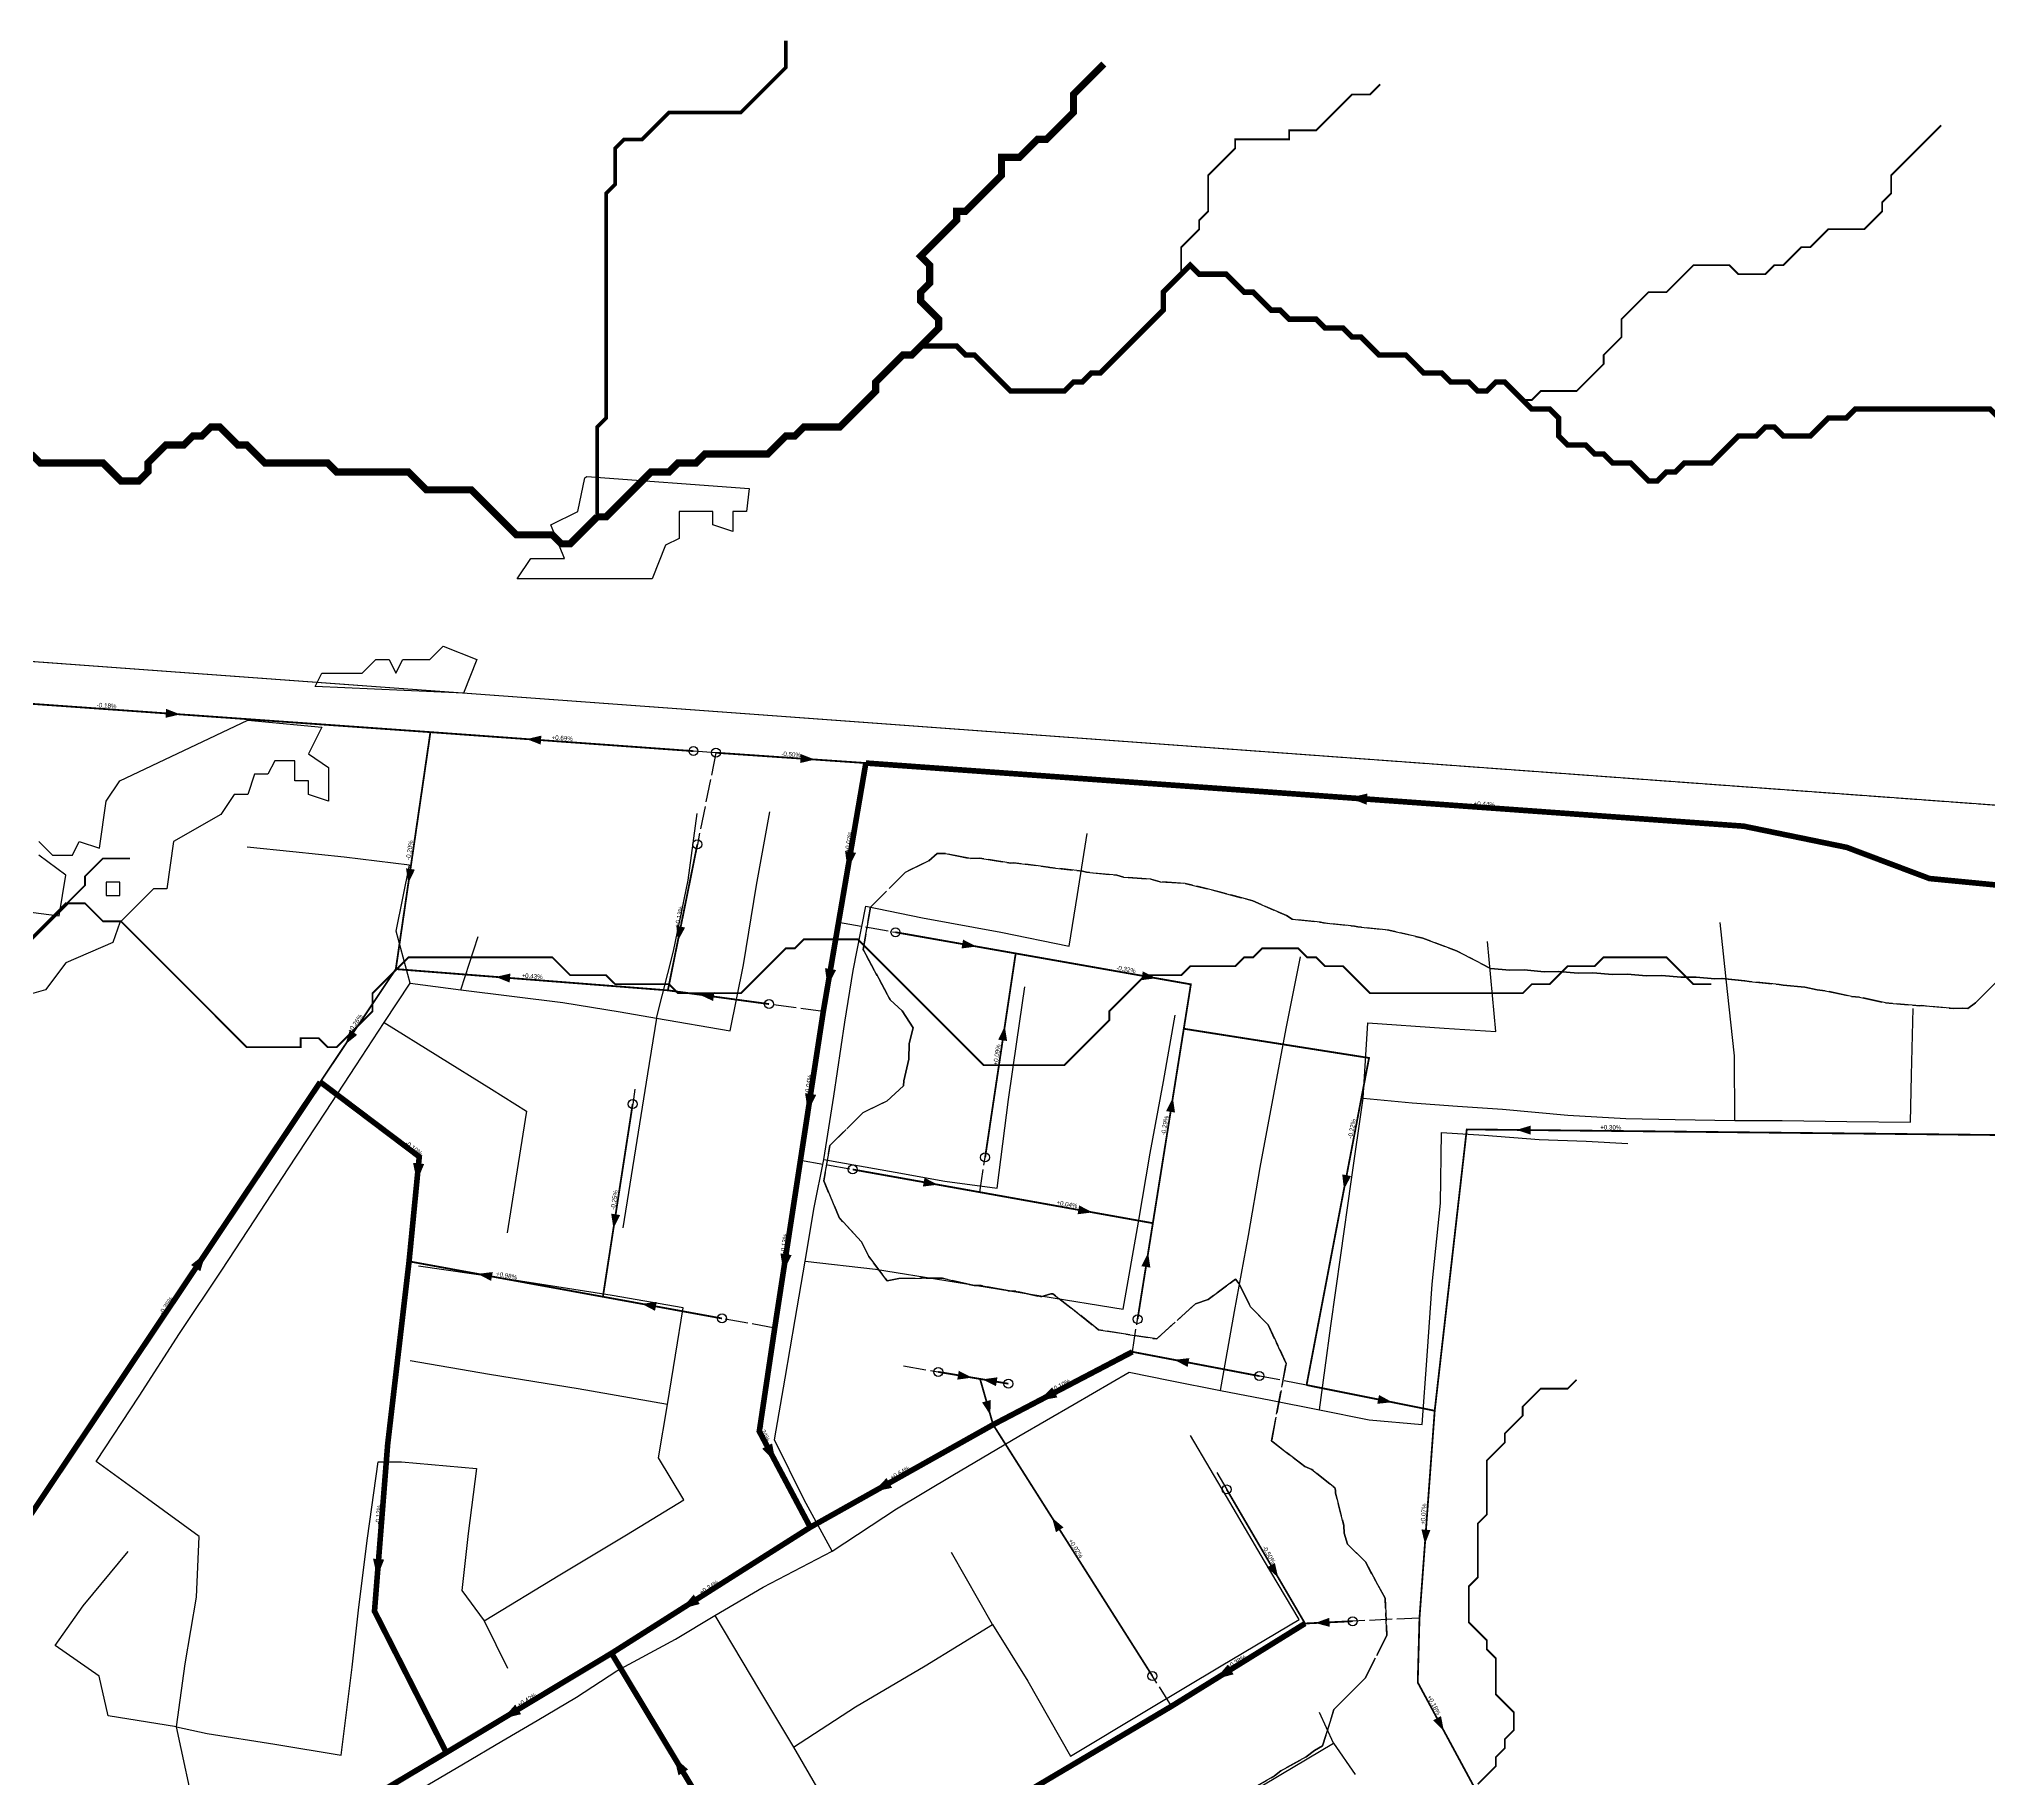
# Model space of a CAD drawing. Header units: metres. Extents: x 442821 to 452274, y 2561971 to 2571293.
# Drawn here: x 446015 to 446883, y 2567151 to 2567925 of the extents above; entities that cross this region are included whole.
import ezdxf
from ezdxf.enums import TextEntityAlignment as Align

# ---------------------------------------------------------------- set-up
doc = ezdxf.new("R2010")
doc.units = ezdxf.units.M
doc.header["$LTSCALE"] = 8
doc.linetypes.add('DASHDOT', pattern=[3.556, 2.54, -0.508, 0, -0.508])
doc.linetypes.add('DASHED', pattern=[1.524, 1.27, -0.254])
for name, color, linetype in [('A_ARROWS', 7, 'Continuous'), ('A_BRANCH', 7, 'Continuous'), ('A_BUILT_2006', 252, 'Continuous'), ('A_CATCHMENTS', 7, 'Continuous'), ('A_ENVELOPE', 3, 'Continuous'), ('A_GRADIENT', 8, 'Continuous'), ('A_HEAD_GAP', 8, 'Continuous'), ('A_HEADS', 8, 'Continuous'), ('A_LATERAL', 7, 'Continuous'), ('A_STREAMS', 5, 'Continuous'), ('A_SUBMAIN', 7, 'Continuous'), ('A_WADI', 4, 'Continuous')]:
    doc.layers.add(name, color=color, linetype=linetype)

msp = doc.modelspace()

# ---------------------------------------------------------------- linework, layer by layer
at = {"layer": 'A_ARROWS', "color": 1}
for points in [[(446077.72, 2567624.64), (446071.19, 2567623.1), (446071.47, 2567627.09)], [(446231.98, 2567613.64), (446238.5, 2567615.17), (446238.22, 2567611.19)], [(446360.26, 2567604.53), (446353.74, 2567602.97), (446354.02, 2567606.96)], [(446598.15, 2567587.49), (446606.31, 2567589.41), (446605.95, 2567584.42)], [(446179.3, 2567549.48), (446178.25, 2567556.1), (446182.21, 2567555.52)], [(446374.85, 2567555.53), (446373.74, 2567563.84), (446378.67, 2567562.99)], [(446299.3, 2567523.86), (446298.61, 2567530.52), (446302.53, 2567529.73)], [(446218.18, 2567507.76), (446224.72, 2567509.26), (446224.41, 2567505.27)], [(446365.91, 2567503.35), (446364.8, 2567511.66), (446369.73, 2567510.82)], [(446308.91, 2567499.87), (446315.52, 2567500.99), (446314.99, 2567497.03)], [(446151.31, 2567477.75), (446153.21, 2567484.18), (446156.53, 2567481.96)], [(446357.19, 2567447.73), (446355.93, 2567456.02), (446360.87, 2567455.26)], [(446183.1, 2567416.76), (446181.39, 2567424.97), (446186.36, 2567424.48)], [(446270.61, 2567395.72), (446269.61, 2567402.35), (446273.57, 2567401.74)], [(446089.07, 2567384.77), (446086.7, 2567376.73), (446082.55, 2567379.51)], [(446346.24, 2567376.39), (446344.98, 2567384.67), (446349.93, 2567383.92)], [(446210.2, 2567375.54), (446216.86, 2567376.36), (446216.14, 2567372.42)], [(446283.2, 2567362.22), (446289.85, 2567363.04), (446289.13, 2567359.1)], [(446430.32, 2567329.37), (446423.68, 2567328.46), (446424.34, 2567332.41)], [(446520.33, 2567337.28), (446526.99, 2567338.04), (446526.24, 2567334.12)], [(446434.94, 2567328.59), (446441.58, 2567329.5), (446440.92, 2567325.55)], [(446460.01, 2567319.06), (446465.94, 2567324.99), (446468.26, 2567320.56)], [(446438.41, 2567312.71), (446434.73, 2567318.32), (446438.58, 2567319.41)], [(446342.78, 2567291.83), (446336.82, 2567297.72), (446341.24, 2567300.07)], [(446386.44, 2567278.57), (446392.19, 2567284.66), (446394.64, 2567280.3)], [(446465.88, 2567267.01), (446470.99, 2567262.68), (446467.62, 2567260.54)], [(446165.43, 2567240.58), (446163.57, 2567248.75), (446168.55, 2567248.36)], [(446566.58, 2567240.31), (446561.63, 2567244.83), (446565.08, 2567246.85)], [(446300.93, 2567226.41), (446306.35, 2567232.8), (446309.02, 2567228.58)], [(446583, 2567220.12), (446589.3, 2567222.42), (446589.49, 2567218.42)], [(446538.61, 2567195.17), (446544.09, 2567201.51), (446546.72, 2567197.26)], [(446221.34, 2567177.54), (446226.91, 2567183.81), (446229.49, 2567179.52)], [(446297.58, 2567160.45), (446303.85, 2567154.89), (446299.57, 2567152.31)]]:
    msp.add_solid(points, dxfattribs=at)
at = {"layer": 'A_ARROWS', "color": 2}
for points in [[(446432.22, 2567521.29), (446425.57, 2567520.43), (446426.27, 2567524.37)], [(446512.25, 2567507.17), (446505.6, 2567506.31), (446506.29, 2567510.25)], [(446444.84, 2567485.85), (446445.87, 2567479.22), (446441.91, 2567479.82)], [(446519.66, 2567454.01), (446520.63, 2567447.38), (446516.68, 2567448.01)], [(446672.6, 2567439.64), (446679.02, 2567441.57), (446678.98, 2567437.57)], [(446415.04, 2567415.26), (446408.38, 2567414.42), (446409.09, 2567418.35)], [(446595.84, 2567413.18), (446595.07, 2567419.84), (446599, 2567419.09)], [(446483.9, 2567402.93), (446477.25, 2567402.09), (446477.95, 2567406.03)], [(446508.67, 2567384.98), (446509.64, 2567378.34), (446505.69, 2567378.97)], [(446617.34, 2567318.41), (446610.68, 2567317.71), (446611.46, 2567321.63)], [(446631.89, 2567255.26), (446630.36, 2567261.79), (446634.35, 2567261.5)], [(446640.32, 2567172.11), (446635.52, 2567176.79), (446639.04, 2567178.69)]]:
    msp.add_solid(points, dxfattribs=at)
at = {"layer": 'A_BRANCH', "color": 1, "const_width": 0.8}
for points in [[(446306.24, 2567608.28), (446189.12, 2567616.73)], [(446339.92, 2567495.66), (446294.84, 2567501.78)], [(446558.17, 2567330.06), (446501.65, 2567340.84)]]:
    msp.add_lwpolyline(points, dxfattribs=at)
at = {"layer": 'A_BRANCH', "color": 1, "linetype": 'DASHED', "const_width": 0.8}
for points in [[(446307.97, 2567566.77), (446294.84, 2567501.78)], [(446318.95, 2567355.7), (446265.92, 2567365.37)], [(446510.59, 2567196.47), (446439.64, 2567308.41)], [(446599.73, 2567220.92), (446578.51, 2567219.9)]]:
    msp.add_lwpolyline(points, dxfattribs=at)
at = {"layer": 'A_BRANCH', "color": 2, "linetype": 'DASHED', "const_width": 0.8}
for points in [[(446396.18, 2567527.65), (446449.69, 2567518.21)], [(446436.09, 2567427.42), (446449.69, 2567518.21)], [(446377.11, 2567422.04), (446433.76, 2567411.91)]]:
    msp.add_lwpolyline(points, dxfattribs=at)
at = {"layer": 'A_BRANCH', "color": 2, "const_width": 0.8}
msp.add_lwpolyline([(446503.96, 2567355.38), (446510.76, 2567398.12)], dxfattribs=at)
at = {"layer": 'A_BUILT_2006', "color": 252}
for points in [[(446303.89, 2567550.79), (446307.87, 2567580.55)], [(446334.23, 2567548.63), (446340.29, 2567581.19)], [(446127.89, 2567563.4), (446107.52, 2567565.5)], [(446477.25, 2567544.39), (446481.57, 2567571.67)], [(446150.78, 2567561.05), (446127.89, 2567563.4)], [(446179.85, 2567557.5), (446150.78, 2567561.05)], [(446173.85, 2567528.16), (446179.85, 2567557.5)], [(446297.39, 2567519.23), (446303.89, 2567550.79)], [(446328.51, 2567513.15), (446334.23, 2567548.63)], [(446377.36, 2567510.59), (446382.93, 2567539.26)], [(446382.93, 2567539.26), (446408.24, 2567534.12)], [(446473.47, 2567521.49), (446477.25, 2567544.39)], [(446408.24, 2567534.12), (446443.04, 2567527.61)], [(446766.63, 2567501.26), (446763.31, 2567531.95)], [(446180.08, 2567504.99), (446173.85, 2567528.16)], [(446202.62, 2567502.04), (446210.43, 2567525.74)], [(446443.04, 2567527.61), (446473.47, 2567521.49)], [(446663.48, 2567483.44), (446659.7, 2567523.49)], [(446289.78, 2567489.44), (446297.39, 2567519.23)], [(446322.57, 2567483.77), (446328.51, 2567513.15)], [(446570.13, 2567484.8), (446576.46, 2567516.63)], [(446168.57, 2567487.46), (446180.08, 2567504.99)], [(446180.08, 2567504.99), (446202.62, 2567502.04)], [(446373.58, 2567487.68), (446377.36, 2567510.59)], [(446202.62, 2567502.04), (446248.07, 2567496.39)], [(446248.07, 2567496.39), (446273.59, 2567492.25)], [(446450.19, 2567478.84), (446453.78, 2567503.34)], [(446769.74, 2567472.59), (446766.63, 2567501.26)], [(446155.89, 2567468.14), (446168.57, 2567487.46)], [(446168.57, 2567487.46), (446192.46, 2567472.6)], [(446273.59, 2567492.25), (446289.78, 2567489.44)], [(446289.78, 2567489.44), (446285.8, 2567464.56)], [(446289.78, 2567489.44), (446322.57, 2567483.77)], [(446368.67, 2567454.73), (446373.58, 2567487.68)], [(446515.46, 2567461.14), (446520.68, 2567490.7)], [(446604.36, 2567453.84), (446606.43, 2567487.34)], [(446606.43, 2567487.34), (446640.47, 2567485.01)], [(446848.54, 2567463.99), (446849.31, 2567493.67)], [(446446.42, 2567453.16), (446450.19, 2567478.84)], [(446564.69, 2567455.34), (446570.13, 2567484.8)], [(446640.47, 2567485.01), (446663.48, 2567483.44)], [(446192.46, 2567472.6), (446216.36, 2567457.75)], [(446769.82, 2567443.84), (446769.74, 2567472.59)], [(446142.37, 2567447.56), (446155.89, 2567468.14)], [(446285.8, 2567464.56), (446281.05, 2567434.9)], [(446509.53, 2567429.28), (446515.46, 2567461.14)], [(446848, 2567443.13), (446848.54, 2567463.99)], [(446216.36, 2567457.75), (446231.96, 2567448.05)], [(446364.33, 2567426.41), (446368.67, 2567454.73)], [(446441.47, 2567413.73), (446446.42, 2567453.16)], [(446558.61, 2567422.86), (446564.69, 2567455.34)], [(446599.12, 2567416.48), (446604.36, 2567453.84)], [(446604.36, 2567453.84), (446626.25, 2567451.64)], [(446626.25, 2567451.64), (446646.36, 2567450.17)], [(446125.81, 2567422.33), (446142.37, 2567447.56)], [(446231.96, 2567448.05), (446227.17, 2567418.12)], [(446646.36, 2567450.17), (446666.37, 2567448.94)], [(446666.37, 2567448.94), (446695.53, 2567446.23)], [(446695.53, 2567446.23), (446721.36, 2567444.72)], [(446721.36, 2567444.72), (446743.27, 2567444.29)], [(446743.27, 2567444.29), (446769.82, 2567443.84)], [(446769.82, 2567443.84), (446790.95, 2567443.76)], [(446790.95, 2567443.76), (446819.67, 2567443.44)], [(446819.67, 2567443.44), (446848, 2567443.13)], [(446281.05, 2567434.9), (446274.83, 2567396.09)], [(446638.89, 2567406.99), (446639.27, 2567438.5)], [(446639.27, 2567438.5), (446658.23, 2567437.36)], [(446658.23, 2567437.36), (446682.7, 2567435.41)], [(446682.7, 2567435.41), (446703.72, 2567434.65)], [(446703.72, 2567434.65), (446722.25, 2567433.57)], [(446359.98, 2567405.13), (446364.33, 2567426.41)], [(446364.33, 2567426.41), (446395.98, 2567420.79)], [(446504.44, 2567398.57), (446509.53, 2567429.28)], [(446110.94, 2567399.67), (446125.81, 2567422.33)], [(446227.17, 2567418.12), (446223.28, 2567393.89)], [(446395.98, 2567420.79), (446418.16, 2567416.86)], [(446418.16, 2567416.86), (446441.47, 2567413.73)], [(446553.41, 2567392.69), (446558.61, 2567422.86)], [(446594.46, 2567383.91), (446599.12, 2567416.48)], [(446096.23, 2567377.26), (446110.94, 2567399.67)], [(446356.04, 2567381.22), (446359.98, 2567405.13)], [(446635.16, 2567370.99), (446638.89, 2567406.99)], [(446497.61, 2567359.83), (446504.44, 2567398.57)], [(446547.12, 2567358.83), (446553.41, 2567392.69)], [(446589.93, 2567352.48), (446594.46, 2567383.91)], [(446077.38, 2567348.98), (446096.23, 2567377.26)], [(446219.8, 2567373.79), (446183.87, 2567379.03)], [(446245.42, 2567369.73), (446219.8, 2567373.79)], [(446351.57, 2567355.29), (446356.04, 2567381.22)], [(446356.04, 2567381.22), (446387.26, 2567377.7)], [(446387.26, 2567377.7), (446418.59, 2567372.63)], [(446270.01, 2567365.95), (446245.42, 2567369.73)], [(446301.61, 2567360.49), (446270.01, 2567365.95)], [(446418.59, 2567372.63), (446460.84, 2567365.79)], [(446460.84, 2567365.79), (446497.61, 2567359.83)], [(446632.89, 2567339.1), (446635.16, 2567370.99)], [(446298.21, 2567339.42), (446301.61, 2567360.49)], [(446540.93, 2567323.69), (446547.12, 2567358.83)], [(446059.4, 2567321.17), (446077.38, 2567348.98)], [(446347.06, 2567329.19), (446351.57, 2567355.29)], [(446584.99, 2567315.07), (446589.93, 2567352.48)], [(446294.67, 2567317.47), (446298.21, 2567339.42)], [(446630.63, 2567308.44), (446632.89, 2567339.1)], [(446215.42, 2567330.82), (446180.17, 2567336.78)], [(446254.9, 2567324.4), (446215.42, 2567330.82)], [(446475.67, 2567317.52), (446500.19, 2567331.74)], [(446500.19, 2567331.74), (446518.47, 2567328.13)], [(446294.67, 2567317.47), (446254.9, 2567324.4)], [(446342.32, 2567301.7), (446347.06, 2567329.19)], [(446518.47, 2567328.13), (446540.93, 2567323.69)], [(446540.93, 2567323.69), (446563.29, 2567319.27)], [(446040.24, 2567292.09), (446059.4, 2567321.17)], [(446290.68, 2567293.63), (446294.67, 2567317.47)], [(446451.08, 2567303.25), (446475.67, 2567317.52)], [(446563.29, 2567319.27), (446584.99, 2567315.07)], [(446584.99, 2567315.07), (446607.07, 2567310.62)], [(446607.07, 2567310.62), (446630.63, 2567308.44)], [(446355.51, 2567274.91), (446342.32, 2567301.7)], [(446421.69, 2567285.92), (446451.08, 2567303.25)], [(446545.01, 2567273.98), (446527.57, 2567303.55)], [(446063.18, 2567275.39), (446040.24, 2567292.09)], [(446161.07, 2567257.82), (446165.81, 2567291.81)], [(446165.81, 2567291.81), (446176.21, 2567291.81)], [(446176.21, 2567291.81), (446209.66, 2567288.86)], [(446209.66, 2567288.86), (446206, 2567259.91)], [(446301.93, 2567274.89), (446290.68, 2567293.63)], [(446396.62, 2567270.95), (446421.69, 2567285.92)], [(446086.11, 2567258.68), (446063.18, 2567275.39)], [(446276.42, 2567259.35), (446301.93, 2567274.89)], [(446367.98, 2567252.03), (446355.51, 2567274.91)], [(446367.98, 2567252.03), (446396.62, 2567270.95)], [(446560.42, 2567247.72), (446545.01, 2567273.98)], [(446034.5, 2567227.82), (446054.57, 2567251.92)], [(446085, 2567231.68), (446086.11, 2567258.68)], [(446157.3, 2567227.13), (446161.07, 2567257.82)], [(446206, 2567259.91), (446203.17, 2567234.55)], [(446246.76, 2567241.6), (446276.42, 2567259.35)], [(446337.26, 2567236.1), (446367.98, 2567252.03)], [(446439.42, 2567219.43), (446421.05, 2567251.44)], [(446575.83, 2567221.72), (446560.42, 2567247.72)], [(446203.17, 2567234.55), (446213.06, 2567221.02)], [(446213.06, 2567221.02), (446246.76, 2567241.6)], [(446315.81, 2567223.43), (446337.26, 2567236.1)], [(446022.1, 2567210.07), (446034.5, 2567227.82)], [(446079.94, 2567201.95), (446085, 2567231.68)], [(446154.26, 2567200.51), (446157.3, 2567227.13)], [(446213.06, 2567221.02), (446223.41, 2567200.01)], [(446298.25, 2567212.92), (446315.81, 2567223.43)], [(446315.81, 2567223.43), (446335.58, 2567190.04)], [(446409.33, 2567201.1), (446439.42, 2567219.43)], [(446439.42, 2567219.43), (446455.05, 2567194.24)], [(446541.11, 2567201.01), (446575.83, 2567221.72)], [(446041.61, 2567196.43), (446022.1, 2567210.07)], [(446272.05, 2567198.87), (446298.25, 2567212.92)], [(446076.11, 2567173.87), (446079.94, 2567201.95)], [(446149.36, 2567161.34), (446154.26, 2567200.51)], [(446378.34, 2567182.86), (446409.33, 2567201.1)], [(446507.86, 2567181.18), (446541.11, 2567201.01)], [(446045.63, 2567178.72), (446041.61, 2567196.43)], [(446254.15, 2567187.06), (446272.05, 2567198.87)], [(446455.05, 2567194.24), (446474.07, 2567160.88)], [(446236.64, 2567176.73), (446254.15, 2567187.06)], [(446335.58, 2567190.04), (446350.7, 2567164.88)], [(446350.7, 2567164.88), (446378.34, 2567182.86)], [(446076.11, 2567173.87), (446045.63, 2567178.72)], [(446084.79, 2567133.27), (446076.11, 2567173.87)], [(446076.11, 2567173.87), (446089.76, 2567170.99)], [(446220.91, 2567167.45), (446236.64, 2567176.73)], [(446474.07, 2567160.88), (446507.86, 2567181.18)], [(446591.16, 2567166.64), (446584.99, 2567180.28)], [(446089.76, 2567170.99), (446119.84, 2567166.12)], [(446119.84, 2567166.12), (446149.36, 2567161.34)], [(446203.8, 2567157.36), (446220.91, 2567167.45)], [(446567.68, 2567152.66), (446591.16, 2567166.64)], [(446591.16, 2567166.64), (446600.81, 2567152.64)], [(446182.92, 2567145.04), (446203.8, 2567157.36)], [(446350.7, 2567164.88), (446366.38, 2567138.05)], [(446549.32, 2567141.73), (446567.68, 2567152.66)]]:
    msp.add_lwpolyline(points, dxfattribs=at)
at = {"layer": 'A_CATCHMENTS', "color": 1, "linetype": 'DASHED'}
for points in [[(443922.94, 2562555.55), (443114.8, 2564922.91), (443209.88, 2566349.03), (444250.94, 2566757.85), (444822.46, 2567173.82), (445231.12, 2567163.27), (445231.12, 2567163.27), (445237.14, 2567172.34), (445244.51, 2567184.42), (445254.96, 2567200.18), (445266.23, 2567215.96), (445278.34, 2567231.76), (445291.28, 2567247.57), (445305.05, 2567263.4), (445319.65, 2567279.24), (445363.42, 2567324.2), (445388.2, 2567348.51), (445356.01, 2567395.87), (445444.13, 2567418.61), (445577.23, 2567680.07), (447425.06, 2567544.86)], [(446887.84, 2567507.11), (446876.96, 2567496.18), (446873.61, 2567493.69), (446871.17, 2567493.91), (446867.36, 2567493.72), (446853.11, 2567494.96), (446852.16, 2567494.91), (446836.96, 2567496.22), (446825.39, 2567498.76), (446821.77, 2567499.08), (446810.09, 2567501.62), (446806.59, 2567501.94), (446801.04, 2567503.13), (446791.4, 2567504.03), (446789.63, 2567504.41), (446776.2, 2567505.66), (446774.32, 2567506.05), (446764.01, 2567507.01), (446761, 2567506.95), (446752.64, 2567507.71), (446745.79, 2567507.58), (446737.31, 2567508.34), (446730.58, 2567508.2), (446721.99, 2567508.97), (446715.37, 2567508.83), (446706.67, 2567509.6), (446700.16, 2567509.46), (446691.35, 2567510.23), (446684.95, 2567510.09), (446676.03, 2567510.86), (446669.74, 2567510.72), (446661.13, 2567511.45), (446660.72, 2567511.72), (446645.91, 2567519.41), (446630.94, 2567525.04), (446615.83, 2567528.63), (446602.07, 2567530.02), (446600.59, 2567530.37), (446586.71, 2567531.78), (446585.35, 2567532.11), (446572.81, 2567533.4), (446570.19, 2567535.03), (446555.3, 2567541.63), (446540.32, 2567545.63), (446540.22, 2567545.67), (446525.12, 2567549.4), (446514.09, 2567550.13), (446509.89, 2567551.24), (446497.67, 2567552.22), (446494.65, 2567553.07), (446481.25, 2567554.32), (446479.41, 2567554.87), (446464.83, 2567556.45), (446464.17, 2567556.66), (446448.94, 2567558.53), (446447.59, 2567558.44), (446433.72, 2567560.64), (446429.56, 2567560.48), (446418.5, 2567562.66), (446414.74, 2567562.64), (446410.98, 2567559.4), (446400.58, 2567554.37), (446385.08, 2567538.8), (446381.77, 2567520.02), (446393.84, 2567497.51), (446399.19, 2567492.62), (446404.07, 2567485.04), (446402.33, 2567478.05), (446402.08, 2567471.19), (446399.85, 2567461.49), (446399.81, 2567459.33), (446392.3, 2567452.49), (446381.72, 2567447.34), (446367.02, 2567432.65), (446364.21, 2567416.96), (446371.14, 2567400.59), (446381.09, 2567389.85), (446384.24, 2567383.27), (446392.53, 2567372.4), (446397.66, 2567373.53), (446417.16, 2567373.61), (446431.27, 2567370.34), (446434.27, 2567370.34), (446446.94, 2567367.93), (446449.71, 2567367.83), (446460.84, 2567365.31), (446465.4, 2567366.64), (446466.25, 2567366.72), (446486.63, 2567350.68), (446512.5, 2567346.57), (446529.7, 2567362.24), (446535.37, 2567364.13), (446547.56, 2567373.17), (446549.17, 2567371.11), (446554.28, 2567360.86), (446562.07, 2567352.92), (446570.13, 2567335.65), (446563.56, 2567301.18), (446578.37, 2567289.85), (446581.55, 2567288.46), (446591.74, 2567280.35), (446592.01, 2567279.21), (446592.07, 2567277.85), (446595.83, 2567263.46), (446595.99, 2567260.13), (446597.45, 2567255.19), (446605.38, 2567247.3), (446614.14, 2567231.2), (446614.94, 2567214.54), (446605.23, 2567195.52), (446591.37, 2567181.65), (446586.36, 2567165.39), (446582.68, 2567163.41), (446579, 2567160.5), (446567.78, 2567154.28), (446564.99, 2567152.03), (446552.88, 2567145.14)]]:
    msp.add_lwpolyline(points, dxfattribs=at)
at = {"layer": 'A_CATCHMENTS', "color": 2, "linetype": 'DASHED'}
msp.add_lwpolyline([(446552.88, 2567145.14), (446564.99, 2567152.03), (446567.78, 2567154.28), (446579, 2567160.5), (446582.68, 2567163.41), (446586.36, 2567165.39), (446591.37, 2567181.65), (446605.23, 2567195.52), (446614.94, 2567214.54), (446614.14, 2567231.2), (446605.38, 2567247.3), (446597.45, 2567255.19), (446595.99, 2567260.13), (446595.83, 2567263.46), (446592.07, 2567277.85), (446592.01, 2567279.21), (446591.74, 2567280.35), (446581.55, 2567288.46), (446578.37, 2567289.85), (446563.56, 2567301.18), (446570.13, 2567335.65), (446562.07, 2567352.92), (446554.28, 2567360.86), (446549.17, 2567371.11), (446547.56, 2567373.17), (446535.37, 2567364.13), (446529.7, 2567362.24), (446512.5, 2567346.57), (446486.63, 2567350.68), (446466.25, 2567366.72), (446465.4, 2567366.64), (446460.84, 2567365.31), (446449.71, 2567367.83), (446446.94, 2567367.93), (446434.27, 2567370.34), (446431.27, 2567370.34), (446417.16, 2567373.61), (446397.66, 2567373.53), (446392.53, 2567372.4), (446384.24, 2567383.27), (446381.09, 2567389.85), (446371.14, 2567400.59), (446364.21, 2567416.96), (446367.02, 2567432.65), (446381.72, 2567447.34), (446392.3, 2567452.49), (446399.81, 2567459.33), (446399.85, 2567461.49), (446402.08, 2567471.19), (446402.33, 2567478.05), (446404.07, 2567485.04), (446399.19, 2567492.62), (446393.84, 2567497.51), (446381.77, 2567520.02), (446385.08, 2567538.8), (446400.58, 2567554.37), (446410.98, 2567559.4), (446414.74, 2567562.64), (446418.5, 2567562.66), (446429.56, 2567560.48), (446433.72, 2567560.64), (446447.59, 2567558.44), (446448.94, 2567558.53), (446464.17, 2567556.66), (446464.83, 2567556.45), (446479.41, 2567554.87), (446481.25, 2567554.32), (446494.65, 2567553.07), (446497.67, 2567552.22), (446509.89, 2567551.24), (446514.09, 2567550.13), (446525.12, 2567549.4), (446540.22, 2567545.67), (446540.32, 2567545.63), (446555.3, 2567541.63), (446570.19, 2567535.03), (446572.81, 2567533.4), (446585.35, 2567532.11), (446586.71, 2567531.78), (446600.59, 2567530.37), (446602.07, 2567530.02), (446615.83, 2567528.63), (446630.94, 2567525.04), (446645.91, 2567519.41), (446660.72, 2567511.72), (446661.13, 2567511.45), (446669.74, 2567510.72), (446676.03, 2567510.86), (446684.95, 2567510.09), (446691.35, 2567510.23), (446700.16, 2567509.46), (446706.67, 2567509.6), (446715.37, 2567508.83), (446721.99, 2567508.97), (446730.58, 2567508.2), (446737.31, 2567508.34), (446745.79, 2567507.58), (446752.64, 2567507.71), (446761, 2567506.95), (446764.01, 2567507.01), (446774.32, 2567506.05), (446776.2, 2567505.66), (446789.63, 2567504.41), (446791.4, 2567504.03), (446801.04, 2567503.13), (446806.59, 2567501.94), (446810.09, 2567501.62), (446821.77, 2567499.08), (446825.39, 2567498.76), (446836.96, 2567496.22), (446852.16, 2567494.91), (446853.11, 2567494.96), (446867.36, 2567493.72), (446871.17, 2567493.91), (446873.61, 2567493.69), (446876.96, 2567496.18), (446887.84, 2567507.11)], dxfattribs=at)
at = {"layer": 'A_ENVELOPE', "color": 3}
msp.add_lwpolyline([(443922.94, 2562555.55), (443114.8, 2564922.91), (443209.88, 2566349.03), (444250.94, 2566757.85), (445002.03, 2567304.52), (445444.13, 2567418.61), (445577.23, 2567680.07), (447477.54, 2567541.02)], dxfattribs=at)
at = {"layer": 'A_HEAD_GAP', "color": 8, "linetype": 'DASHED'}
for points in [[(446316.21, 2567607.56), (446306.24, 2567608.28)], [(446316.21, 2567607.56), (446307.97, 2567566.77)], [(446370.84, 2567532.12), (446396.18, 2567527.65)], [(446364.04, 2567492.39), (446339.92, 2567495.66)], [(446280.19, 2567457.74), (446279.17, 2567451.13)], [(446353.88, 2567426.2), (446377.11, 2567422.04)], [(446433.76, 2567411.91), (446436.09, 2567427.42)], [(446342.41, 2567351.42), (446318.95, 2567355.7)], [(446501.65, 2567340.84), (446503.96, 2567355.38)], [(446399.68, 2567334.54), (446415.2, 2567331.92)], [(446579.2, 2567326.05), (446558.17, 2567330.06)], [(446539.27, 2567287.05), (446543.65, 2567279.56)], [(446629.47, 2567222.34), (446599.73, 2567220.92)], [(446519.09, 2567183.07), (446510.59, 2567196.47)]]:
    msp.add_lwpolyline(points, dxfattribs=at)
at = {"layer": 'A_HEADS', "color": 1}
for centre in [(446306.24, 2567608.28), (446316.21, 2567607.56), (446307.97, 2567566.77), (446339.92, 2567495.66), (446279.17, 2567451.13), (446318.95, 2567355.7), (446415.2, 2567331.92), (446558.17, 2567330.06), (446446.47, 2567326.64), (446543.65, 2567279.56), (446599.73, 2567220.92), (446510.59, 2567196.47)]:
    msp.add_circle(centre, 2, dxfattribs=at)
at = {"layer": 'A_HEADS', "color": 2}
for centre in [(446396.18, 2567527.65), (446436.09, 2567427.42), (446377.11, 2567422.04), (446503.96, 2567355.38)]:
    msp.add_circle(centre, 2, dxfattribs=at)
at = {"layer": 'A_LATERAL', "color": 1, "linetype": 'DASHDOT', "const_width": 0.8}
for points in [[(445900.63, 2567637.21), (446189.12, 2567616.73)], [(446189.12, 2567616.73), (446173.72, 2567511.24)], [(446316.21, 2567607.56), (446382.98, 2567602.97)], [(446279.17, 2567451.13), (446265.92, 2567365.37)], [(446415.2, 2567331.92), (446433.83, 2567328.78)], [(446543.65, 2567279.56), (446578.51, 2567219.9)]]:
    msp.add_lwpolyline(points, dxfattribs=at)
at = {"layer": 'A_LATERAL', "color": 2, "linetype": 'DASHDOT', "const_width": 0.8}
for points in [[(446449.69, 2567518.21), (446527.68, 2567504.45), (446524.54, 2567484.69)], [(446510.76, 2567398.12), (446524.54, 2567484.69)], [(446524.54, 2567484.69), (446607.01, 2567471.68), (446579.2, 2567326.05)], [(446579.2, 2567326.05), (446636.24, 2567314.62)]]:
    msp.add_lwpolyline(points, dxfattribs=at)
at = {"layer": 'A_LATERAL', "color": 1, "linetype": 'DASHED', "const_width": 0.8}
for points in [[(446173.72, 2567511.24), (446140.08, 2567460.97)], [(446294.84, 2567501.78), (446173.72, 2567511.24)], [(446433.83, 2567328.78), (446439.64, 2567308.41)]]:
    msp.add_lwpolyline(points, dxfattribs=at)
at = {"layer": 'A_LATERAL', "color": 2, "linetype": 'DASHED', "const_width": 0.8}
for points in [[(446904.8, 2567437.18), (446650.52, 2567439.87), (446636.24, 2567314.62)], [(446433.76, 2567411.91), (446510.76, 2567398.12)], [(446636.24, 2567314.62), (446629.47, 2567222.34)], [(446629.47, 2567222.34), (446628.69, 2567193.66), (446653.99, 2567146.78)]]:
    msp.add_lwpolyline(points, dxfattribs=at)
at = {"layer": 'A_LATERAL', "color": 1, "const_width": 0.8}
for points in [[(446265.92, 2567365.37), (446179.62, 2567381.12)], [(446446.47, 2567326.64), (446433.83, 2567328.78)]]:
    msp.add_lwpolyline(points, dxfattribs=at)
at = {"layer": 'A_STREAMS', "color": 5}
for points, const_width in [([(446347.39, 2567924.52), (446347.39, 2567920.64), (446347.39, 2567916.64), (446347.39, 2567912.64), (446343.39, 2567908.64), (446339.38, 2567904.64), (446335.38, 2567900.64), (446331.38, 2567896.64), (446327.38, 2567892.63), (446323.38, 2567892.63), (446319.38, 2567892.63), (446315.38, 2567892.63), (446311.38, 2567892.63), (446307.38, 2567892.63), (446303.38, 2567892.63), (446299.38, 2567892.63), (446295.38, 2567892.63), (446291.38, 2567888.63), (446287.38, 2567884.63), (446283.38, 2567880.63), (446279.38, 2567880.63), (446275.38, 2567880.63), (446271.38, 2567876.63), (446271.38, 2567872.63), (446271.38, 2567868.63), (446271.38, 2567864.62), (446271.38, 2567860.62), (446267.37, 2567856.62), (446267.37, 2567852.62), (446267.37, 2567848.62), (446267.37, 2567844.62), (446267.37, 2567840.62), (446267.37, 2567836.62), (446267.37, 2567832.61), (446267.37, 2567828.61), (446267.37, 2567824.61), (446267.37, 2567820.61), (446267.37, 2567816.61), (446267.37, 2567812.61), (446267.37, 2567808.61), (446267.37, 2567804.6), (446267.37, 2567800.6), (446267.37, 2567796.6), (446267.37, 2567792.6), (446267.37, 2567788.6), (446267.37, 2567784.6), (446267.37, 2567780.6), (446267.37, 2567776.59), (446267.37, 2567772.59), (446267.37, 2567768.59), (446267.37, 2567764.59), (446267.37, 2567760.59), (446267.37, 2567756.59), (446263.37, 2567752.59), (446263.37, 2567748.58), (446263.37, 2567744.58), (446263.37, 2567740.58), (446263.37, 2567736.58), (446263.37, 2567732.58), (446263.37, 2567728.58), (446263.37, 2567724.58), (446263.37, 2567720.57), (446263.37, 2567716.57), (446263.37, 2567712.57)], 1.6), ([(446488.93, 2567914.16), (446487.4, 2567912.64), (446483.4, 2567908.64), (446479.4, 2567904.64), (446475.4, 2567900.64), (446475.4, 2567896.64), (446475.4, 2567892.63), (446471.4, 2567888.63), (446467.4, 2567884.63), (446463.4, 2567880.63), (446459.4, 2567880.63), (446455.4, 2567876.63), (446451.4, 2567872.63), (446447.4, 2567872.63), (446443.4, 2567872.63), (446443.4, 2567868.63), (446443.4, 2567864.62), (446439.4, 2567860.62), (446435.4, 2567856.62), (446431.4, 2567852.62), (446427.4, 2567848.62), (446423.4, 2567848.62), (446423.4, 2567844.62), (446419.4, 2567840.62), (446415.4, 2567836.62), (446411.39, 2567832.61), (446407.39, 2567828.61), (446411.39, 2567824.61), (446411.39, 2567820.61), (446411.39, 2567816.61), (446407.39, 2567812.61), (446407.39, 2567808.61), (446411.39, 2567804.6), (446415.4, 2567800.6), (446415.4, 2567796.6), (446411.39, 2567792.6), (446407.39, 2567788.6)], 3.2), ([(446611.94, 2567905.16), (446611.42, 2567904.64), (446607.42, 2567900.64), (446603.42, 2567900.64), (446599.42, 2567900.64), (446595.42, 2567896.64), (446591.42, 2567892.63), (446587.42, 2567888.63), (446583.42, 2567884.63), (446579.42, 2567884.63), (446575.42, 2567884.63), (446571.42, 2567884.63), (446571.42, 2567880.63), (446567.42, 2567880.63), (446563.42, 2567880.63), (446559.41, 2567880.63), (446555.41, 2567880.63), (446551.41, 2567880.63), (446547.41, 2567880.63), (446547.41, 2567876.63), (446543.41, 2567872.63), (446539.41, 2567868.63), (446535.41, 2567864.62), (446535.41, 2567860.62), (446535.41, 2567856.62), (446535.41, 2567852.62), (446535.41, 2567848.62), (446531.41, 2567844.62), (446531.41, 2567840.62), (446527.41, 2567836.62), (446523.41, 2567832.61), (446523.41, 2567828.61), (446523.41, 2567824.61), (446523.41, 2567820.61)], 0.8), ([(446861.71, 2567886.89), (446859.46, 2567884.63), (446855.46, 2567880.63), (446851.46, 2567876.63), (446847.45, 2567872.63), (446843.45, 2567868.63), (446839.45, 2567864.62), (446839.45, 2567860.62), (446839.45, 2567856.62), (446835.45, 2567852.62), (446835.45, 2567848.62), (446831.45, 2567844.62), (446827.45, 2567840.62), (446823.45, 2567840.62), (446819.45, 2567840.62), (446815.45, 2567840.62), (446811.45, 2567840.62), (446807.45, 2567836.62), (446803.45, 2567832.61), (446799.45, 2567832.61), (446795.45, 2567828.61), (446791.45, 2567824.61), (446787.45, 2567824.61), (446783.45, 2567820.61), (446779.45, 2567820.61), (446775.44, 2567820.61), (446771.44, 2567820.61), (446767.44, 2567824.61), (446763.44, 2567824.61), (446759.44, 2567824.61), (446755.44, 2567824.61), (446751.44, 2567824.61), (446747.44, 2567820.61), (446743.44, 2567816.61), (446739.44, 2567812.61), (446735.44, 2567812.61), (446731.44, 2567812.61), (446727.44, 2567808.61), (446723.44, 2567804.6), (446719.44, 2567800.6), (446719.44, 2567796.6), (446719.44, 2567792.6), (446715.44, 2567788.6), (446711.44, 2567784.6), (446711.44, 2567780.6), (446707.44, 2567776.59), (446703.43, 2567772.59), (446699.43, 2567768.59), (446695.43, 2567768.59), (446691.43, 2567768.59), (446687.43, 2567768.59), (446683.43, 2567768.59), (446679.43, 2567764.59), (446675.43, 2567764.59)], 0.8), ([(446675.43, 2567764.59), (446671.43, 2567768.59), (446667.43, 2567772.59), (446663.43, 2567772.59), (446659.43, 2567768.59), (446655.43, 2567768.59), (446651.43, 2567772.59), (446647.43, 2567772.59), (446643.43, 2567772.59), (446639.43, 2567776.59), (446635.43, 2567776.59), (446631.42, 2567776.59), (446627.42, 2567780.6), (446623.42, 2567784.6), (446619.42, 2567784.6), (446615.42, 2567784.6), (446611.42, 2567784.6), (446607.42, 2567788.6), (446603.42, 2567792.6), (446599.42, 2567792.6), (446595.42, 2567796.6), (446591.42, 2567796.6), (446587.42, 2567796.6), (446583.42, 2567800.6), (446579.42, 2567800.6), (446575.42, 2567800.6), (446571.42, 2567800.6), (446567.42, 2567804.6), (446563.42, 2567804.6), (446559.41, 2567808.61), (446555.41, 2567812.61), (446551.41, 2567812.61), (446547.41, 2567816.61), (446543.41, 2567820.61), (446539.41, 2567820.61), (446535.41, 2567820.61), (446531.41, 2567820.61), (446527.41, 2567824.61), (446523.41, 2567820.61)], 2.4), ([(446523.41, 2567820.61), (446519.41, 2567816.61), (446515.41, 2567812.61), (446515.41, 2567808.61), (446515.41, 2567804.6), (446511.41, 2567800.6), (446507.41, 2567796.6), (446503.41, 2567792.6), (446499.41, 2567788.6), (446495.41, 2567784.6), (446491.41, 2567780.6), (446487.4, 2567776.59), (446483.4, 2567776.59), (446479.4, 2567772.59), (446475.4, 2567772.59), (446471.4, 2567768.59), (446467.4, 2567768.59), (446463.4, 2567768.59), (446459.4, 2567768.59), (446455.4, 2567768.59), (446451.4, 2567768.59), (446447.4, 2567768.59), (446443.4, 2567772.59), (446439.4, 2567776.59), (446435.4, 2567780.6), (446431.4, 2567784.6), (446427.4, 2567784.6), (446423.4, 2567788.6), (446419.4, 2567788.6), (446415.4, 2567788.6), (446411.39, 2567788.6), (446407.39, 2567788.6)], 2.4), ([(446407.39, 2567788.6), (446403.39, 2567784.6), (446399.39, 2567784.6), (446395.39, 2567780.6), (446391.39, 2567776.59), (446387.39, 2567772.59), (446387.39, 2567768.59), (446383.39, 2567764.59), (446379.39, 2567760.59), (446375.39, 2567756.59), (446371.39, 2567752.59), (446367.39, 2567752.59), (446363.39, 2567752.59), (446359.39, 2567752.59), (446355.39, 2567752.59), (446351.39, 2567748.58), (446347.39, 2567748.58), (446343.39, 2567744.58), (446339.38, 2567740.58), (446335.38, 2567740.58), (446331.38, 2567740.58), (446327.38, 2567740.58), (446323.38, 2567740.58), (446319.38, 2567740.58), (446315.38, 2567740.58), (446311.38, 2567740.58), (446307.38, 2567736.58), (446303.38, 2567736.58), (446299.38, 2567736.58), (446295.38, 2567732.58), (446291.38, 2567732.58), (446287.38, 2567732.58), (446283.38, 2567728.58), (446279.38, 2567724.58), (446275.38, 2567720.57), (446271.38, 2567716.57), (446267.37, 2567712.57), (446263.37, 2567712.57)], 3.2), ([(446887.46, 2567756.59), (446883.46, 2567760.59), (446879.46, 2567760.59), (446875.46, 2567760.59), (446871.46, 2567760.59), (446867.46, 2567760.59), (446863.46, 2567760.59), (446859.46, 2567760.59), (446855.46, 2567760.59), (446851.46, 2567760.59), (446847.45, 2567760.59), (446843.45, 2567760.59), (446839.45, 2567760.59), (446835.45, 2567760.59), (446831.45, 2567760.59), (446827.45, 2567760.59), (446823.45, 2567760.59), (446819.45, 2567756.59), (446815.45, 2567756.59), (446811.45, 2567756.59), (446807.45, 2567752.59), (446803.45, 2567748.58), (446799.45, 2567748.58), (446795.45, 2567748.58), (446791.45, 2567748.58), (446787.45, 2567752.59), (446783.45, 2567752.59), (446779.45, 2567748.58), (446775.44, 2567748.58), (446771.44, 2567748.58), (446767.44, 2567744.58), (446763.44, 2567740.58), (446759.44, 2567736.58), (446755.44, 2567736.58), (446751.44, 2567736.58), (446747.44, 2567736.58), (446743.44, 2567732.58), (446739.44, 2567732.58), (446735.44, 2567728.58), (446731.44, 2567728.58), (446727.44, 2567732.58), (446723.44, 2567736.58), (446719.44, 2567736.58), (446715.44, 2567736.58), (446711.44, 2567740.58), (446707.44, 2567740.58), (446703.43, 2567744.58), (446699.43, 2567744.58), (446695.43, 2567744.58), (446691.43, 2567748.58), (446691.43, 2567752.59), (446691.43, 2567756.59), (446687.43, 2567760.59), (446683.43, 2567760.59), (446679.43, 2567760.59), (446675.43, 2567764.59)], 2.4), ([(446263.37, 2567712.57), (446259.37, 2567708.57), (446255.37, 2567704.57), (446251.37, 2567700.57), (446247.37, 2567700.57), (446243.37, 2567704.57), (446239.37, 2567704.57), (446235.37, 2567704.57), (446231.37, 2567704.57), (446227.37, 2567704.57), (446223.37, 2567708.57), (446219.37, 2567712.57), (446215.37, 2567716.57), (446211.37, 2567720.57), (446207.37, 2567724.58), (446203.37, 2567724.58), (446199.37, 2567724.58), (446195.36, 2567724.58), (446191.36, 2567724.58), (446187.36, 2567724.58), (446183.36, 2567728.58), (446179.36, 2567732.58), (446175.36, 2567732.58), (446171.36, 2567732.58), (446167.36, 2567732.58), (446163.36, 2567732.58), (446159.36, 2567732.58), (446155.36, 2567732.58), (446151.36, 2567732.58), (446147.36, 2567732.58), (446143.36, 2567736.58), (446139.36, 2567736.58), (446135.36, 2567736.58), (446131.36, 2567736.58), (446127.36, 2567736.58), (446123.35, 2567736.58), (446119.35, 2567736.58), (446115.35, 2567736.58), (446111.35, 2567740.58), (446107.35, 2567744.58), (446103.35, 2567744.58), (446099.35, 2567748.58), (446095.35, 2567752.59), (446091.35, 2567752.59), (446087.35, 2567748.58), (446083.35, 2567748.58), (446079.35, 2567744.58), (446075.35, 2567744.58), (446071.35, 2567744.58), (446067.35, 2567740.58), (446063.35, 2567736.58), (446063.35, 2567732.58), (446059.35, 2567728.58), (446055.35, 2567728.58), (446051.34, 2567728.58), (446047.34, 2567732.58), (446043.34, 2567736.58), (446039.34, 2567736.58), (446035.34, 2567736.58), (446031.34, 2567736.58), (446027.34, 2567736.58), (446023.34, 2567736.58), (446019.34, 2567736.58), (446015.34, 2567736.58), (446011.34, 2567740.58)], 3.2), ([(446055.35, 2567560.52), (446051.34, 2567560.52), (446047.34, 2567560.52), (446043.34, 2567560.52), (446039.34, 2567556.52), (446035.34, 2567552.52), (446035.34, 2567548.51), (446031.34, 2567544.51), (446027.34, 2567540.51)], 0.8), ([(446027.34, 2567540.51), (446023.34, 2567536.51), (446019.34, 2567532.51), (446015.34, 2567528.51), (446011.34, 2567524.51), (446007.34, 2567524.51), (446003.34, 2567520.5), (445999.34, 2567516.5), (445995.34, 2567516.5), (445991.34, 2567512.5), (445987.34, 2567512.5), (445983.34, 2567512.5), (445979.33, 2567512.5), (445975.33, 2567508.5)], 1.6), ([(446759.44, 2567504.5), (446755.44, 2567504.5), (446751.44, 2567504.5), (446747.44, 2567508.5), (446743.44, 2567512.5), (446739.44, 2567516.5), (446735.44, 2567516.5), (446731.44, 2567516.5), (446727.44, 2567516.5), (446723.44, 2567516.5), (446719.44, 2567516.5), (446715.44, 2567516.5), (446711.44, 2567516.5), (446707.44, 2567512.5), (446703.43, 2567512.5), (446699.43, 2567512.5), (446695.43, 2567512.5), (446691.43, 2567508.5), (446687.43, 2567504.5), (446683.43, 2567504.5), (446679.43, 2567504.5), (446675.43, 2567500.5), (446671.43, 2567500.5), (446667.43, 2567500.5), (446663.43, 2567500.5), (446659.43, 2567500.5), (446655.43, 2567500.5), (446651.43, 2567500.5), (446647.43, 2567500.5), (446643.43, 2567500.5), (446639.43, 2567500.5), (446635.43, 2567500.5), (446631.42, 2567500.5), (446627.42, 2567500.5), (446623.42, 2567500.5), (446619.42, 2567500.5), (446615.42, 2567500.5), (446611.42, 2567500.5), (446607.42, 2567500.5), (446603.42, 2567504.5), (446599.42, 2567508.5), (446595.42, 2567512.5), (446591.42, 2567512.5), (446587.42, 2567512.5), (446583.42, 2567516.5), (446579.42, 2567516.5), (446575.42, 2567520.5), (446571.42, 2567520.5), (446567.42, 2567520.5), (446563.42, 2567520.5), (446559.41, 2567520.5), (446555.41, 2567516.5), (446551.41, 2567516.5), (446547.41, 2567512.5), (446543.41, 2567512.5), (446539.41, 2567512.5), (446535.41, 2567512.5), (446531.41, 2567512.5), (446527.41, 2567512.5), (446523.41, 2567508.5), (446519.41, 2567508.5), (446515.41, 2567508.5), (446511.41, 2567508.5), (446507.41, 2567508.5), (446503.41, 2567504.5), (446499.41, 2567500.5), (446495.41, 2567496.5), (446491.41, 2567492.5), (446491.41, 2567488.49), (446487.4, 2567484.49), (446483.4, 2567480.49), (446479.4, 2567476.49), (446475.4, 2567472.49), (446471.4, 2567468.49), (446467.4, 2567468.49), (446463.4, 2567468.49), (446459.4, 2567468.49), (446455.4, 2567468.49), (446451.4, 2567468.49), (446447.4, 2567468.49), (446443.4, 2567468.49), (446439.4, 2567468.49), (446435.4, 2567468.49), (446431.4, 2567472.49), (446427.4, 2567476.49), (446423.4, 2567480.49), (446419.4, 2567484.49), (446415.4, 2567488.49), (446411.39, 2567492.5), (446407.39, 2567496.5), (446403.39, 2567500.5), (446399.39, 2567504.5), (446395.39, 2567508.5), (446391.39, 2567512.5), (446387.39, 2567516.5), (446383.39, 2567520.5), (446379.39, 2567524.51), (446375.39, 2567524.51), (446371.39, 2567524.51), (446367.39, 2567524.51), (446363.39, 2567524.51), (446359.39, 2567524.51), (446355.39, 2567524.51), (446351.39, 2567520.5), (446347.39, 2567520.5), (446343.39, 2567516.5), (446339.38, 2567512.5), (446335.38, 2567508.5), (446331.38, 2567504.5), (446327.38, 2567500.5), (446323.38, 2567500.5), (446319.38, 2567500.5), (446315.38, 2567500.5), (446311.38, 2567500.5), (446307.38, 2567500.5), (446303.38, 2567500.5), (446299.38, 2567500.5), (446295.38, 2567504.5), (446291.38, 2567504.5), (446287.38, 2567504.5), (446283.38, 2567504.5), (446279.38, 2567504.5), (446275.38, 2567504.5), (446271.38, 2567504.5), (446267.37, 2567508.5), (446263.37, 2567508.5), (446259.37, 2567508.5), (446255.37, 2567508.5), (446251.37, 2567508.5), (446247.37, 2567512.5), (446243.37, 2567516.5), (446239.37, 2567516.5), (446235.37, 2567516.5), (446231.37, 2567516.5), (446227.37, 2567516.5), (446223.37, 2567516.5), (446219.37, 2567516.5), (446215.37, 2567516.5), (446211.37, 2567516.5), (446207.37, 2567516.5), (446203.37, 2567516.5), (446199.37, 2567516.5), (446195.36, 2567516.5), (446191.36, 2567516.5), (446187.36, 2567516.5), (446183.36, 2567516.5), (446179.36, 2567516.5), (446175.36, 2567512.5), (446171.36, 2567508.5), (446167.36, 2567504.5), (446163.36, 2567500.5), (446163.36, 2567496.5), (446163.36, 2567492.5), (446159.36, 2567488.49), (446155.36, 2567484.49), (446151.36, 2567480.49), (446147.36, 2567476.49), (446143.36, 2567476.49), (446139.36, 2567480.49), (446135.36, 2567480.49), (446131.36, 2567480.49), (446131.36, 2567476.49), (446127.36, 2567476.49), (446123.35, 2567476.49), (446119.35, 2567476.49), (446115.35, 2567476.49), (446111.35, 2567476.49), (446107.35, 2567476.49), (446103.35, 2567480.49), (446099.35, 2567484.49), (446095.35, 2567488.49), (446091.35, 2567492.5), (446087.35, 2567496.5), (446083.35, 2567500.5), (446079.35, 2567504.5), (446075.35, 2567508.5), (446071.35, 2567512.5), (446067.35, 2567516.5), (446063.35, 2567520.5), (446059.35, 2567524.51), (446055.35, 2567528.51), (446051.34, 2567532.51), (446047.34, 2567532.51), (446043.34, 2567532.51), (446039.34, 2567536.51), (446035.34, 2567540.51), (446031.34, 2567540.51), (446027.34, 2567540.51)], 0.8), ([(446699.43, 2567328.44), (446695.43, 2567324.44), (446691.43, 2567324.44), (446687.43, 2567324.44), (446683.43, 2567324.44), (446679.43, 2567320.44), (446675.43, 2567316.43), (446675.43, 2567312.43), (446671.43, 2567308.43), (446667.43, 2567304.43), (446667.43, 2567300.43), (446663.43, 2567296.43), (446659.43, 2567292.43), (446659.43, 2567288.42), (446659.43, 2567284.42), (446659.43, 2567280.42), (446659.43, 2567276.42), (446659.43, 2567272.42), (446659.43, 2567268.42), (446655.43, 2567264.42), (446655.43, 2567260.41), (446655.43, 2567256.41), (446655.43, 2567252.41), (446655.43, 2567248.41), (446655.43, 2567244.41), (446655.43, 2567240.41), (446651.43, 2567236.41), (446651.43, 2567232.4), (446651.43, 2567228.4), (446651.43, 2567224.4), (446651.43, 2567220.4), (446655.43, 2567216.4), (446659.43, 2567212.4), (446659.43, 2567208.4), (446663.43, 2567204.39), (446663.43, 2567200.39), (446663.43, 2567196.39), (446663.43, 2567192.39), (446663.43, 2567188.39), (446667.43, 2567184.39), (446671.43, 2567180.39), (446671.43, 2567176.38), (446671.43, 2567172.38), (446667.43, 2567168.38), (446667.43, 2567164.38), (446663.43, 2567160.38), (446663.43, 2567156.38), (446659.43, 2567152.38), (446655.43, 2567148.38)], 0.8)]:
    msp.add_lwpolyline(points, dxfattribs=dict(at, const_width=const_width))
at = {"layer": 'A_SUBMAIN', "color": 1, "linetype": 'DASHED', "const_width": 2.5}
for points in [[(446382.98, 2567602.97), (446370.84, 2567532.12)], [(446929.95, 2567544.46), (446856.51, 2567551.56), (446819.69, 2567565.43), (446773.77, 2567574.87), (446581.02, 2567588.72), (446382.98, 2567602.97)], [(446370.84, 2567532.12), (446364.04, 2567492.39)], [(446364.04, 2567492.39), (446353.88, 2567426.2)], [(446140.08, 2567460.97), (446184.16, 2567427.69), (446179.62, 2567381.12)], [(446353.88, 2567426.2), (446342.41, 2567351.42)], [(446342.41, 2567351.42), (446335.55, 2567305.44), (446358.24, 2567262.75)], [(446501.65, 2567340.84), (446439.64, 2567308.41)], [(446358.24, 2567262.75), (446269.76, 2567206.64)], [(446578.51, 2567219.9), (446519.09, 2567183.07)], [(446269.76, 2567206.64), (446196.21, 2567162.43)], [(446345.77, 2567080.46), (446269.76, 2567206.64)]]:
    msp.add_lwpolyline(points, dxfattribs=at)
at = {"layer": 'A_SUBMAIN', "color": 1, "linetype": 'DASHDOT', "const_width": 2.5}
for points in [[(446005.62, 2567260.08), (446140.08, 2567460.97)], [(446179.62, 2567381.12), (446170.1, 2567299.72), (446164.23, 2567225.36), (446196.21, 2567162.43)]]:
    msp.add_lwpolyline(points, dxfattribs=at)
at = {"layer": 'A_SUBMAIN', "color": 1, "const_width": 2.5}
for points in [[(446439.64, 2567308.41), (446358.24, 2567262.75)], [(446519.09, 2567183.07), (446345.77, 2567080.46)], [(446196.21, 2567162.43), (446148.44, 2567133.95)]]:
    msp.add_lwpolyline(points, dxfattribs=at)
at = {"layer": 'A_WADI', "color": 4}
for points in [[(446329.8, 2567715.01), (446323.8, 2567715.01), (446323.8, 2567706.01), (446314.8, 2567709.01), (446314.8, 2567715.01), (446299.8, 2567715.01), (446299.8, 2567703.01), (446293.8, 2567700.01), (446287.8, 2567685.01), (446227.8, 2567685.01), (446233.8, 2567694.01), (446248.8, 2567694.01), (446242.8, 2567709.01), (446254.8, 2567715.01), (446257.8, 2567730.01), (446258.72, 2567730.47), (446331.07, 2567725.18), (446329.8, 2567715.01)], [(446209.8, 2567649.01), (446203.8, 2567634.01), (446137.8, 2567637.01), (446140.8, 2567643.01), (446158.8, 2567643.01), (446164.8, 2567649.01), (446170.8, 2567649.01), (446173.8, 2567643.01), (446176.8, 2567649.01), (446188.8, 2567649.01), (446194.8, 2567655.01), (446209.8, 2567649.01)], [(446044.8, 2567544.01), (446050.8, 2567544.01), (446050.8, 2567550.01), (446044.8, 2567550.01), (446044.8, 2567544.01)]]:
    msp.add_lwpolyline(points, close=True, dxfattribs=at)
for points in [[(446014.8, 2567568.01), (446020.8, 2567562.01), (446029.8, 2567562.01), (446032.8, 2567568.01), (446041.8, 2567565.01), (446044.8, 2567586.01), (446050.8, 2567595.01), (446107.8, 2567622.01), (446140.8, 2567619.01), (446140.8, 2567619.01), (446134.8, 2567607.01), (446143.8, 2567601.01), (446143.8, 2567586.01), (446134.8, 2567589.01), (446134.8, 2567595.01), (446128.8, 2567595.01), (446128.8, 2567604.01), (446119.8, 2567604.01), (446116.8, 2567598.01), (446110.8, 2567598.01), (446107.8, 2567589.01), (446101.8, 2567589.01), (446095.8, 2567580.01), (446074.8, 2567568.01), (446071.8, 2567547.01), (446065.8, 2567547.01), (446050.8, 2567532.01), (446047.8, 2567523.01), (446026.8, 2567514.01), (446017.8, 2567502.01), (445996.8, 2567496.01)], [(445999.8, 2567538.01), (446023.8, 2567535.01), (446026.8, 2567553.01), (446014.8, 2567562.01)]]:
    msp.add_lwpolyline(points, dxfattribs=at)

# ---------------------------------------------------------------- texts
at = {"layer": 'A_GRADIENT', "color": 1}
for s, rotation, p in [('-0.18%', -4.06034, (446044.88, 2567626.97)), ('+0.69%', 355.87356, (446247.68, 2567612.51)), ('-0.50%', -3.93927, (446349.6, 2567605.26)), ('+0.44%', 355.88801, (446658.17, 2567583.18)), ('-0.20%', 81.6946, (446181.42, 2567563.98)), ('+0.02%', 80.27702, (446376.91, 2567567.54)), ('+0.13%', 78.58139, (446301.41, 2567534.28)), ('+0.43%', 355.53646, (446234.28, 2567506.51)), ('+0.26%', 56.2045, (446156.9, 2567486.1)), ('+0.04%', 81.27954, (446358.96, 2567459.29)), ('-0.10%', -37.04961, (446180.79, 2567430.23)), ('-0.25%', 81.21706, (446272.55, 2567408.25)), ('-0.13%', 81.27954, (446348.15, 2567388.81)), ('+0.98%', 349.65859, (446222.77, 2567373.25)), ('-0.35%', 56.2045, (446072.85, 2567360.53)), ('-0.10%', 27.60841, (446470.64, 2567324.62)), ('+0.24%', -62.01897, (446335.99, 2567304.62)), ('+0.64%', 29.2911, (446398.94, 2567285.58)), ('-0.12%', 85.48821, (446167.61, 2567268.21)), ('+0.02%', 302.36837, (446475.12, 2567252.44)), ('-0.50%', -59.69929, (446561.08, 2567249.73)), ('+0.34%', 32.37968, (446314, 2567234.69)), ('+0.38%', 31.79324, (446548.8, 2567201.48)), ('+0.42%', 31.00621, (446232.98, 2567184.54))]:
    msp.add_text(s, height=2, rotation=rotation, dxfattribs=at).set_placement(p, align=Align.BOTTOM_CENTER)
at = {"layer": 'A_GRADIENT', "color": 2}
for s, rotation, p in [('-0.32%', -10.00658, (446498.54, 2567509.59)), ('+0.09%', 81.47772, (446442.89, 2567472.81)), ('-0.29%', 80.95855, (446517.65, 2567441.4)), ('-0.22%', 79.18841, (446600.94, 2567439.87)), ('+0.30%', 359.39226, (446714.63, 2567439.19)), ('+0.04%', -10.14698, (446472.26, 2567405.01)), ('+0.07%', 85.80822, (446632.85, 2567268.48)), ('+0.18%', -61.64214, (446634.52, 2567182.85))]:
    msp.add_text(s, height=2, rotation=rotation, dxfattribs=at).set_placement(p, align=Align.BOTTOM_CENTER)

doc.saveas('drawing.dxf')
